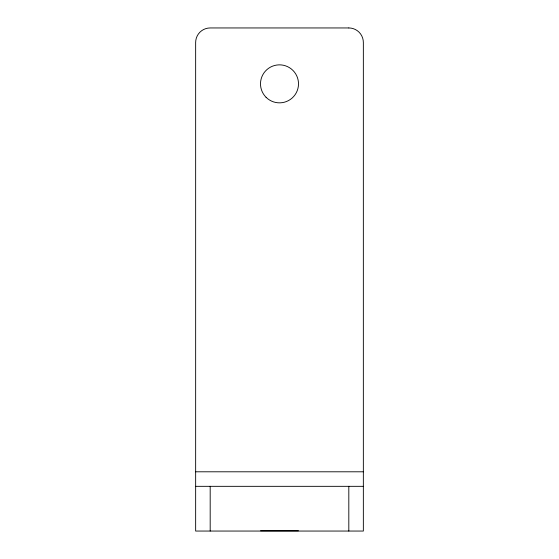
<?xml version="1.0" encoding="UTF-8"?>
<svg xmlns="http://www.w3.org/2000/svg" width="559" height="559" viewBox="0 0 559 559"><rect width="100%" height="100%" fill="white"/><g stroke="black" fill="none" stroke-linecap="round" stroke-linejoin="round"><path stroke-width="0.84" d="M195.65 471.796L363.35 471.796M195.65 486.33L363.35 486.33M260.543 530.791L298.457 530.791M348.816 486.33L348.816 531.05M210.184 486.33L210.184 531.05M348.816 27.95L210.184 27.95A14.534 14.534 0 0 0 195.65 42.484L195.65 531.05L363.35 531.05L363.35 42.484A14.534 14.534 0 0 0 348.816 27.95M266.063 97.287A19.006 19.006 0 0 0 297.856 88.769A19.006 19.006 0 0 0 274.581 65.494A19.006 19.006 0 0 0 266.063 97.287"/></g></svg>
